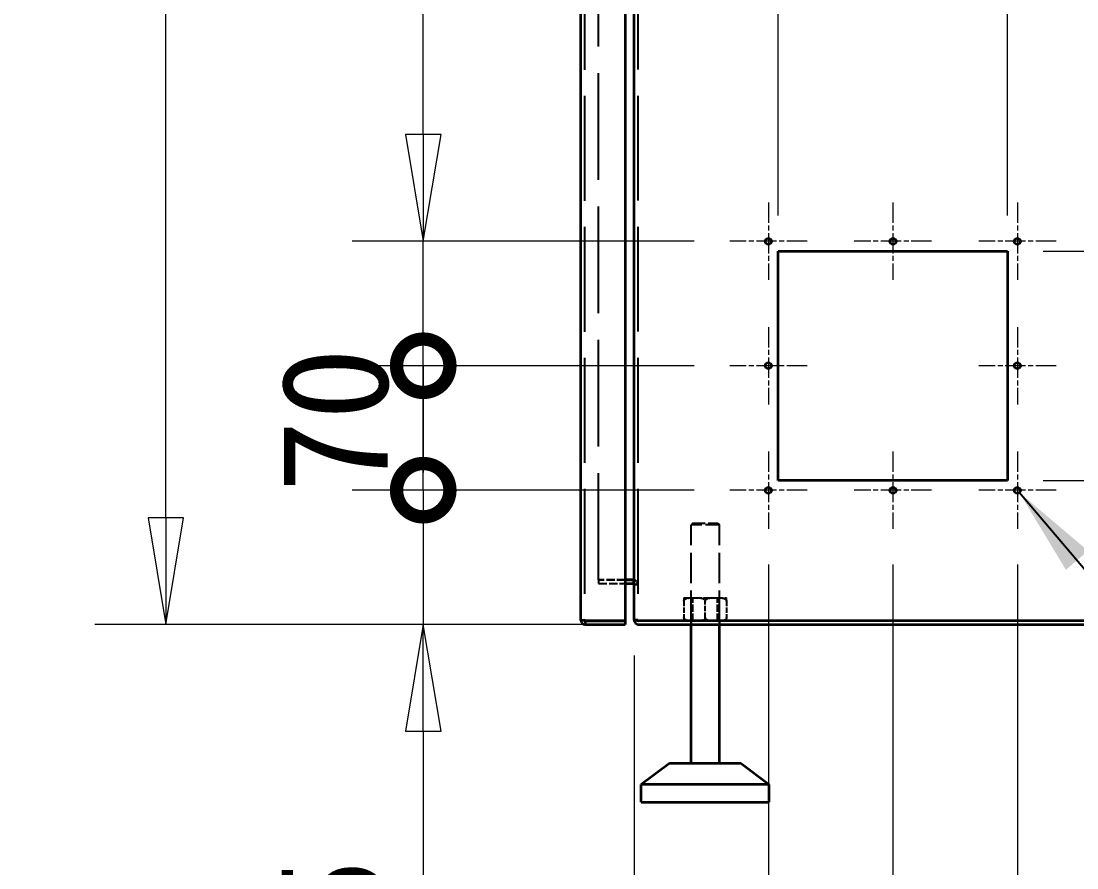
# Model space of a CAD drawing. Header units: millimetres. Extents: x 200 to 5740, y 200 to 4000.
# Drawn here: x 3401 to 3994, y 821 to 1297 of the extents above; entities that cross this region are included whole.
import ezdxf

# ---------------------------------------------------------------- set-up
doc = ezdxf.new("R2010")
doc.units = ezdxf.units.MM
doc.header["$LTSCALE"] = 20
doc.linetypes.add('CHAIN', pattern=[0.3543, 0.2362, -0.0295, 0.0591, -0.0295])
doc.linetypes.add('DASHED', pattern=[0.2067, 0.1654, -0.0413])
for name, color, linetype, lineweight in [('中心標記 (ISO)', 7, 'Continuous', 18), ('可見 (ISO)', 7, 'Continuous', 35), ('標註 (ISO)', 7, 'Continuous', 18), ('符號 (ISO)', 7, 'Continuous', 25), ('隱藏 (ISO)', 7, 'DASHED', 25)]:
    doc.layers.add(name, color=color, linetype=linetype, lineweight=lineweight)
doc.styles.add('註記文字 (JIS)', font='kaiu.ttf')
doc.dimstyles.new('預設 (JIS)', dxfattribs={"dimscale": 20, "dimtxt": 3, "dimasz": 3, "dimexe": 2, "dimexo": 1, "dimgap": 0.8, "dimtad": 1, "dimrnd": 1e-08, "dimdsep": 46, "dimtxsty": '註記文字 (JIS)', "dimblk": 'Filled-1', "dimcen": 0.09, "dimdle": 10, "dimclrd": 256, "dimclre": 256, "dimclrt": 256, "dimadec": 0, "dimazin": 2, "dimtfac": 0.833333, "dimtmove": 0, "dimatfit": 3, "dimfxl": 0, "dimtolj": 1, "dimtzin": 0, "dimlwd": -1, "dimlwe": -1, "dimarcsym": 0})
doc.dimstyles.new('預設 (JIS)$7', dxfattribs={"dimscale": 20, "dimtxt": 3, "dimasz": 2.5, "dimexe": 2, "dimexo": 1, "dimgap": 0.8, "dimtad": 1, "dimrnd": 1e-08, "dimdsep": 46, "dimtxsty": '註記文字 (JIS)', "dimblk": 'Filled-1', "dimcen": 0.09, "dimdle": 10, "dimclrd": 256, "dimclre": 256, "dimclrt": 256, "dimadec": 0, "dimazin": 2, "dimtfac": 0.833333, "dimtmove": 0, "dimatfit": 3, "dimfxl": 0, "dimtolj": 1, "dimtzin": 0, "dimlwd": -1, "dimlwe": -1, "dimarcsym": 0})

# ---------------------------------------------------------------- blocks, each defined once
blk = doc.blocks.new('_DotSmall')
at = {"color": 0, "linetype": 'ByBlock', "const_width": 0.5}
blk.add_lwpolyline([(-0.0625, 0, 1), (0.0625, 0, 1)], format="xyb", close=True, dxfattribs=at)
blk = doc.blocks.new('Filled-1')
at = {"color": 0}
for p, q in [((0, 0), (-1, 0.1667)), ((-1, 0.1667), (-1, -0.1667)), ((-1, 0), (0, 0)), ((-1, -0.1667), (0, 0))]:
    blk.add_line(p, q, dxfattribs=at)
at = {"color": 0, "flags": 128}
blk.add_lwpolyline([(-1, -0.1667), (0, 0)], dxfattribs=at)
at = {"color": 0}
blk.add_solid([(-1, -0.1667), (0, 0), (-1, 0.1667), (-1, -0.1667)], dxfattribs=at)
blk = doc.blocks.new('*D23')
at = {"layer": 'Defpoints', "color": 0}
for p in [(3626.69, 1033.51), (3799.03, 1033.51), (3747.78, 958.01)]:
    blk.add_point(p, dxfattribs=at)
at = {"layer": '標註 (ISO)'}
for p, q in [((3626.69, 1033.51), (3626.69, 1153.51)), ((3779.03, 1033.51), (3586.69, 1033.51)), ((3626.69, 1033.51), (3626.69, 958.01)), ((3727.78, 958.01), (3586.69, 958.01)), ((3626.69, 898.01), (3626.69, 647.14))]:
    blk.add_line(p, q, dxfattribs=at)
at = {"layer": '標註 (ISO)', "xscale": 60, "yscale": 60, "zscale": 60}
for name, p, rotation in [('_DotSmall', (3626.69, 1033.51), 270), ('Filled-1', (3626.69, 958.01), 90)]:
    blk.add_blockref(name, p, dxfattribs=dict(at, rotation=rotation))
at = {"layer": '標註 (ISO)', "insert": (3545.3, 663.14), "char_height": 60, "attachment_point": 1, "rotation": 90, "style": '註記文字 (JIS)'}
blk.add_mtext('\\A1;75.5', dxfattribs=at)
blk = doc.blocks.new('*D25')
at = {"layer": 'Defpoints', "color": 0}
for p in [(3626.69, 1103.51), (3799.03, 1103.51), (3799.03, 1033.51)]:
    blk.add_point(p, dxfattribs=at)
at = {"layer": '標註 (ISO)'}
for p, q in [((3779.03, 1103.51), (3586.69, 1103.51)), ((3626.69, 1033.51), (3626.69, 1103.51)), ((3779.03, 1033.51), (3586.69, 1033.51))]:
    blk.add_line(p, q, dxfattribs=at)
at = {"layer": '標註 (ISO)', "xscale": 60, "yscale": 60, "zscale": 60}
for p, rotation in [((3626.69, 1103.51), 90), ((3626.69, 1033.51), 270)]:
    blk.add_blockref('_DotSmall', p, dxfattribs=dict(at, rotation=rotation))
at = {"layer": '標註 (ISO)', "insert": (3546.71, 1032.04), "char_height": 60, "attachment_point": 1, "rotation": 90, "style": '註記文字 (JIS)'}
blk.add_mtext('\\A1;70', dxfattribs=at)
blk = doc.blocks.new('*D26')
at = {"layer": 'Defpoints', "color": 0}
for p in [(3626.69, 1173.51), (3799.03, 1173.51), (3799.03, 1103.51)]:
    blk.add_point(p, dxfattribs=at)
at = {"layer": '標註 (ISO)'}
for p, q in [((3626.69, 1233.51), (3626.69, 1398.43)), ((3779.03, 1173.51), (3586.69, 1173.51)), ((3626.69, 1103.51), (3626.69, 1173.51)), ((3779.03, 1103.51), (3586.69, 1103.51)), ((3626.69, 1103.51), (3626.69, 1043.51))]:
    blk.add_line(p, q, dxfattribs=at)
at = {"layer": '標註 (ISO)', "xscale": 60, "yscale": 60, "zscale": 60}
for name, p, rotation in [('Filled-1', (3626.69, 1173.51), 270), ('_DotSmall', (3626.69, 1103.51), 90)]:
    blk.add_blockref(name, p, dxfattribs=dict(at, rotation=rotation))
at = {"layer": '標註 (ISO)', "insert": (3546.71, 1309.51), "char_height": 60, "attachment_point": 1, "rotation": 90, "style": '註記文字 (JIS)'}
blk.add_mtext('\\A1;70', dxfattribs=at)
blk = doc.blocks.new('*D27')
at = {"layer": 'Defpoints', "color": 0}
for p in [(3820.78, 1011.76), (3745.28, 960.58), (3820.78, 709.05)]:
    blk.add_point(p, dxfattribs=at)
at = {"layer": '標註 (ISO)'}
for p, q in [((3820.78, 991.76), (3820.78, 669.05)), ((3745.28, 940.58), (3745.28, 669.05)), ((3685.28, 709.05), (3434.42, 709.05)), ((3820.78, 709.05), (3745.28, 709.05)), ((3820.78, 709.05), (3940.78, 709.05))]:
    blk.add_line(p, q, dxfattribs=at)
at = {"layer": '標註 (ISO)', "xscale": 60, "yscale": 60, "zscale": 60, "rotation": 180}
blk.add_blockref('_DotSmall', (3820.78, 709.05), dxfattribs=at)
at = {"layer": '標註 (ISO)', "xscale": 60, "yscale": 60, "zscale": 60}
blk.add_blockref('Filled-1', (3745.28, 709.05), dxfattribs=at)
at = {"layer": '標註 (ISO)', "insert": (3450.42, 790.43), "char_height": 60, "attachment_point": 1, "style": '註記文字 (JIS)'}
blk.add_mtext('\\A1;75.5', dxfattribs=at)
blk = doc.blocks.new('*D28')
at = {"layer": 'Defpoints', "color": 0}
for p in [(3820.78, 1011.76), (3890.78, 1011.76), (3890.78, 709.05)]:
    blk.add_point(p, dxfattribs=at)
at = {"layer": '標註 (ISO)'}
for p, q in [((3820.78, 991.76), (3820.78, 669.05)), ((3890.78, 991.76), (3890.78, 669.05)), ((3820.78, 709.05), (3890.78, 709.05))]:
    blk.add_line(p, q, dxfattribs=at)
at = {"layer": '標註 (ISO)', "xscale": 60, "yscale": 60, "zscale": 60, "rotation": 180}
blk.add_blockref('_DotSmall', (3820.78, 709.05), dxfattribs=at)
at = {"layer": '標註 (ISO)', "xscale": 60, "yscale": 60, "zscale": 60}
blk.add_blockref('_DotSmall', (3890.78, 709.05), dxfattribs=at)
at = {"layer": '標註 (ISO)', "insert": (3819.32, 789.02), "char_height": 60, "attachment_point": 1, "style": '註記文字 (JIS)'}
blk.add_mtext('\\A1;70', dxfattribs=at)
blk = doc.blocks.new('*D29')
at = {"layer": 'Defpoints', "color": 0}
for p in [(3890.78, 1011.76), (3960.78, 1011.76), (3960.78, 709.05)]:
    blk.add_point(p, dxfattribs=at)
at = {"layer": '標註 (ISO)'}
for p, q in [((3890.78, 991.76), (3890.78, 669.05)), ((3960.78, 991.76), (3960.78, 669.05)), ((3890.78, 709.05), (3830.78, 709.05)), ((3890.78, 709.05), (3960.78, 709.05)), ((4020.78, 709.05), (4185.71, 709.05))]:
    blk.add_line(p, q, dxfattribs=at)
at = {"layer": '標註 (ISO)', "xscale": 60, "yscale": 60, "zscale": 60}
blk.add_blockref('_DotSmall', (3890.78, 709.05), dxfattribs=at)
at = {"layer": '標註 (ISO)', "xscale": 60, "yscale": 60, "zscale": 60, "rotation": 180}
blk.add_blockref('Filled-1', (3960.78, 709.05), dxfattribs=at)
at = {"layer": '標註 (ISO)', "insert": (4096.78, 789.02), "char_height": 60, "attachment_point": 1, "style": '註記文字 (JIS)'}
blk.add_mtext('\\A1;70', dxfattribs=at)
blk = doc.blocks.new('*D30')
at = {"layer": 'Defpoints', "color": 0}
for p in [(3955.28, 1039.01), (4224.31, 1039.01), (4342.78, 958.01)]:
    blk.add_point(p, dxfattribs=at)
at = {"layer": '標註 (ISO)'}
for p, q in [((4224.31, 1099.01), (4224.31, 1159.01)), ((3975.28, 1039.01), (4264.31, 1039.01)), ((4224.31, 958.01), (4224.31, 1039.01)), ((4224.31, 898.01), (4224.31, 838.01))]:
    blk.add_line(p, q, dxfattribs=at)
at = {"layer": '標註 (ISO)', "xscale": 60, "yscale": 60, "zscale": 60}
for p, rotation in [((4224.31, 1039.01), 270), ((4224.31, 958.01), 90)]:
    blk.add_blockref('Filled-1', p, dxfattribs=dict(at, rotation=rotation))
at = {"layer": '標註 (ISO)', "insert": (4144.34, 964.03), "char_height": 60, "attachment_point": 1, "rotation": 90, "style": '註記文字 (JIS)'}
blk.add_mtext('\\A1;81', dxfattribs=at)
blk = doc.blocks.new('*D31')
at = {"layer": 'Defpoints', "color": 0}
for p in [(3955.28, 1168.01), (3955.28, 1039.01), (4224.31, 1039.01)]:
    blk.add_point(p, dxfattribs=at)
at = {"layer": '標註 (ISO)'}
for p, q in [((4224.31, 1228.01), (4224.31, 1433.46)), ((3975.28, 1168.01), (4264.31, 1168.01)), ((4224.31, 1039.01), (4224.31, 1168.01)), ((3975.28, 1039.01), (4264.31, 1039.01)), ((4224.31, 979.01), (4224.31, 919.01))]:
    blk.add_line(p, q, dxfattribs=at)
at = {"layer": '標註 (ISO)', "xscale": 60, "yscale": 60, "zscale": 60}
for p, rotation in [((4224.31, 1168.01), 270), ((4224.31, 1039.01), 90)]:
    blk.add_blockref('Filled-1', p, dxfattribs=dict(at, rotation=rotation))
at = {"layer": '標註 (ISO)', "insert": (4144.34, 1304.01), "char_height": 60, "attachment_point": 1, "rotation": 90, "style": '註記文字 (JIS)'}
blk.add_mtext('\\A1;129', dxfattribs=at)
blk = doc.blocks.new('*D32')
at = {"layer": 'Defpoints', "color": 0}
for p in [(3826.28, 1394.36), (3745.28, 1321.23), (3826.28, 1168.01)]:
    blk.add_point(p, dxfattribs=at)
at = {"layer": '標註 (ISO)'}
for p, q in [((3826.28, 1188.01), (3826.28, 1434.36)), ((3685.28, 1394.36), (3524.33, 1394.36)), ((3826.28, 1394.36), (3745.28, 1394.36)), ((3886.28, 1394.36), (3946.28, 1394.36))]:
    blk.add_line(p, q, dxfattribs=at)
at = {"layer": '標註 (ISO)', "xscale": 60, "yscale": 60, "zscale": 60}
blk.add_blockref('Filled-1', (3745.28, 1394.36), dxfattribs=at)
at = {"layer": '標註 (ISO)', "xscale": 60, "yscale": 60, "zscale": 60, "rotation": 180}
blk.add_blockref('Filled-1', (3826.28, 1394.36), dxfattribs=at)
at = {"layer": '標註 (ISO)', "insert": (3540.33, 1474.33), "char_height": 60, "attachment_point": 1, "style": '註記文字 (JIS)'}
blk.add_mtext('\\A1;81', dxfattribs=at)
blk = doc.blocks.new('*D33')
at = {"layer": 'Defpoints', "color": 0}
for p in [(3955.28, 1394.36), (3826.28, 1168.01), (3955.28, 1168.01)]:
    blk.add_point(p, dxfattribs=at)
at = {"layer": '標註 (ISO)'}
for p, q in [((3826.28, 1188.01), (3826.28, 1434.36)), ((3955.28, 1188.01), (3955.28, 1434.36)), ((3766.28, 1394.36), (3706.28, 1394.36)), ((3826.28, 1394.36), (3955.28, 1394.36)), ((4015.28, 1394.36), (4220.74, 1394.36))]:
    blk.add_line(p, q, dxfattribs=at)
at = {"layer": '標註 (ISO)', "xscale": 60, "yscale": 60, "zscale": 60}
blk.add_blockref('Filled-1', (3826.28, 1394.36), dxfattribs=at)
at = {"layer": '標註 (ISO)', "xscale": 60, "yscale": 60, "zscale": 60, "rotation": 180}
blk.add_blockref('Filled-1', (3955.28, 1394.36), dxfattribs=at)
at = {"layer": '標註 (ISO)', "insert": (4091.28, 1474.33), "char_height": 60, "attachment_point": 1, "style": '註記文字 (JIS)'}
blk.add_mtext('\\A1;129', dxfattribs=at)
blk = doc.blocks.new('*D34')
at = {"layer": 'Defpoints', "color": 0}
for p in [(3481.97, 2442.51), (3799.03, 2442.51), (3747.78, 958.01)]:
    blk.add_point(p, dxfattribs=at)
at = {"layer": '標註 (ISO)'}
for p, q in [((3779.03, 2442.51), (3441.97, 2442.51)), ((3481.97, 1018.01), (3481.97, 2442.51)), ((3727.78, 958.01), (3441.97, 958.01))]:
    blk.add_line(p, q, dxfattribs=at)
at = {"layer": '標註 (ISO)', "xscale": 60, "yscale": 60, "zscale": 60}
for name, p, rotation in [('_DotSmall', (3481.97, 2442.51), 90), ('Filled-1', (3481.97, 958.01), 270)]:
    blk.add_blockref(name, p, dxfattribs=dict(at, rotation=rotation))
at = {"layer": '標註 (ISO)', "insert": (3400.58, 1579.68), "char_height": 60, "attachment_point": 1, "rotation": 90, "style": '註記文字 (JIS)'}
blk.add_mtext('\\A1;1484.5', dxfattribs=at)
blk = doc.blocks.new('*D40')
at = {"layer": 'Defpoints', "color": 0}
for p in [(3955.28, 2448.01), (4476.87, 2448.01), (4342.78, 958.01)]:
    blk.add_point(p, dxfattribs=at)
at = {"layer": '標註 (ISO)'}
for p, q in [((3975.28, 2448.01), (4516.87, 2448.01)), ((4476.87, 1018.01), (4476.87, 2388.01)), ((4362.78, 958.01), (4516.87, 958.01))]:
    blk.add_line(p, q, dxfattribs=at)
at = {"layer": '標註 (ISO)', "xscale": 60, "yscale": 60, "zscale": 60}
for p, rotation in [((4476.87, 2448.01), 90), ((4476.87, 958.01), 270)]:
    blk.add_blockref('Filled-1', p, dxfattribs=dict(at, rotation=rotation))
at = {"layer": '標註 (ISO)', "insert": (4396.89, 1625.6), "char_height": 60, "attachment_point": 1, "rotation": 90, "style": '註記文字 (JIS)'}
blk.add_mtext('\\A1;1490', dxfattribs=at)

msp = doc.modelspace()

# ---------------------------------------------------------------- linework, layer by layer
at = {"layer": '中心標記 (ISO)', "linetype": 'CHAIN', "ltscale": 2.416776}
for p, q in [((3820.783, 1195.256), (3820.783, 1151.756)), ((3890.783, 1195.256), (3890.783, 1151.756)), ((3960.783, 1195.256), (3960.783, 1151.756)), ((3842.533, 1173.506), (3799.033, 1173.506)), ((3912.533, 1173.506), (3869.033, 1173.506)), ((3982.533, 1173.506), (3939.033, 1173.506)), ((3820.783, 1125.256), (3820.783, 1081.756)), ((3960.783, 1125.256), (3960.783, 1081.756)), ((3842.533, 1103.506), (3799.033, 1103.506)), ((3982.533, 1103.506), (3939.033, 1103.506)), ((3820.783, 1055.256), (3820.783, 1011.756)), ((3890.783, 1055.256), (3890.783, 1011.756)), ((3960.783, 1055.256), (3960.783, 1011.756)), ((3842.533, 1033.506), (3799.033, 1033.506)), ((3912.533, 1033.506), (3869.033, 1033.506)), ((3982.533, 1033.506), (3939.033, 1033.506))]:
    msp.add_line(p, q, dxfattribs=at)
at = {"layer": '可見 (ISO)'}
for p, q in [((3715.283, 960.506), (3715.283, 2655.506)), ((3740.283, 2655.936), (3740.283, 960.077)), ((3745.283, 960.577), (3745.283, 2655.436)), ((3826.283, 1168.006), (3955.283, 1168.006)), ((3826.283, 1039.006), (3826.283, 1168.006)), ((3955.283, 1168.006), (3955.283, 1039.006)), ((3955.283, 1039.006), (3826.283, 1039.006)), ((3744.783, 983.077), (3740.283, 983.077)), ((3744.783, 983.006), (3740.283, 983.006)), ((3740.283, 981.006), (3744.783, 981.006)), ((3715.283, 960.506), (3717.783, 960.506)), ((3717.783, 960.077), (3717.783, 960.506)), ((3740.283, 960.077), (3717.783, 960.077)), ((3717.783, 960.006), (3740.283, 960.006)), ((3717.783, 960.006), (3717.783, 958.006)), ((3717.783, 958.006), (3740.283, 958.006)), ((3740.283, 960.006), (3740.283, 958.006)), ((3745.283, 960.577), (3745.283, 960.506)), ((3745.308, 960.506), (3745.283, 960.506)), ((4342.783, 960.077), (3747.783, 960.077)), ((4342.783, 960.006), (3747.783, 960.006)), ((3747.783, 958.006), (4342.783, 958.006)), ((3773.283, 960.076), (3773.283, 960.006)), ((3777.283, 960.006), (3777.283, 960.077)), ((3777.283, 880.006), (3777.283, 958.006)), ((3793.283, 960.006), (3793.283, 960.077)), ((3793.283, 880.006), (3793.283, 958.006)), ((3797.283, 960.006), (3797.283, 960.076)), ((3765.283, 880.006), (3749.283, 868.006)), ((3765.283, 880.006), (3805.283, 880.006)), ((3805.283, 880.006), (3821.283, 868.006)), ((3821.283, 868.006), (3749.283, 868.006)), ((3749.283, 858.006), (3749.283, 868.006)), ((3821.283, 858.006), (3821.283, 868.006)), ((3749.283, 858.006), (3821.283, 858.006))]:
    msp.add_line(p, q, dxfattribs=at)
for centre in [(3820.783, 1173.506), (3890.783, 1173.506), (3960.783, 1173.506), (3820.783, 1103.506), (3960.783, 1103.506), (3820.783, 1033.506), (3890.783, 1033.506), (3960.783, 1033.506)]:
    msp.add_circle(centre, 1.75, dxfattribs=at)
for centre, radius, start, end in [((3744.783, 980.506), 2.5, 87.238635, 90), ((3717.783, 960.506), 2.5, 180, 270), ((3717.783, 960.506), 0.5, 180, 270), ((3747.783, 960.506), 0.5, 238.552659, 270)]:
    msp.add_arc(centre, radius, start, end, dxfattribs=at)
for points, knots in [([(3745.283, 980.577), (3745.283, 981.544), (3745.16, 982.483), (3744.983, 982.869), (3744.92, 983.006), (3744.852, 983.077), (3744.783, 983.077)], [1.5707963, 1.5707963, 1.5707963, 1.5707963, 2.7309878, 2.7309878, 2.7309878, 3.1415927, 3.1415927, 3.1415927, 3.1415927]), ([(3744.783, 981.006), (3744.977, 981.006), (3745.164, 980.883), (3745.242, 980.706), (3745.269, 980.643), (3745.283, 980.575), (3745.283, 980.506)], [-3.1415927, -3.1415927, -3.1415927, -3.1415927, -1.9814012, -1.9814012, -1.9814012, -1.5707963, -1.5707963, -1.5707963, -1.5707963]), ([(3747.783, 960.077), (3746.89, 960.077), (3746.016, 960.181), (3745.588, 960.338), (3745.389, 960.411), (3745.283, 960.494), (3745.283, 960.577)], [-3.1415927, -3.1415927, -3.1415927, -3.1415927, -2.0700638, -2.0700638, -2.0700638, -1.5707963, -1.5707963, -1.5707963, -1.5707963]), ([(3745.283, 960.506), (3745.283, 959.613), (3745.802, 958.739), (3746.586, 958.311), (3746.952, 958.112), (3747.367, 958.006), (3747.783, 958.006)], [1.5707963, 1.5707963, 1.5707963, 1.5707963, 2.6423252, 2.6423252, 2.6423252, 3.1415927, 3.1415927, 3.1415927, 3.1415927]), ([(3779.198, 960.006), (3778.485, 960.006), (3777.701, 959.998), (3776.691, 960.041), (3776.458, 960.055), (3776.228, 960.076)], [1.46038916, 1.46038916, 1.46038916, 1.46038916, 1.70743616, 1.70743616, 1.78183337, 1.78183337, 1.78183337, 1.78183337]), ([(3782.338, 960.076), (3782.108, 960.055), (3781.875, 960.041), (3780.865, 959.998), (3780.082, 960.006), (3779.369, 960.006)], [1.12042585, 1.12042585, 1.12042585, 1.12042585, 1.19482306, 1.19482306, 1.44187006, 1.44187006, 1.44187006, 1.44187006]), ([(3791.198, 960.006), (3790.485, 960.006), (3789.701, 959.998), (3788.691, 960.041), (3788.458, 960.055), (3788.228, 960.076)], [1.46038916, 1.46038916, 1.46038916, 1.46038916, 1.70743616, 1.70743616, 1.78183337, 1.78183337, 1.78183337, 1.78183337]), ([(3794.338, 960.076), (3794.108, 960.055), (3793.875, 960.041), (3792.865, 959.998), (3792.082, 960.006), (3791.369, 960.006)], [1.12042585, 1.12042585, 1.12042585, 1.12042585, 1.19482306, 1.19482306, 1.44187006, 1.44187006, 1.44187006, 1.44187006])]:
    msp.add_open_spline(points, degree=3, knots=knots, dxfattribs=at)
at = {"layer": '隱藏 (ISO)', "ltscale": 17.826717}
msp.add_line((3717.283, 2655.506), (3717.283, 960.506), dxfattribs=at)
at = {"layer": '隱藏 (ISO)', "ltscale": 17.825232}
msp.add_line((3747.283, 2655.436), (3747.283, 960.577), dxfattribs=at)
at = {"layer": '隱藏 (ISO)', "ltscale": 18.14068}
msp.add_line((3725.283, 983.077), (3725.283, 2632.936), dxfattribs=at)
at = {"layer": '隱藏 (ISO)', "ltscale": 0.134582}
for p, q in [((3778.283, 1015.006), (3777.283, 1014.006)), ((3792.283, 1015.006), (3793.283, 1014.006))]:
    msp.add_line(p, q, dxfattribs=at)
at = {"layer": '隱藏 (ISO)', "ltscale": 2.393412}
msp.add_line((3793.283, 1014.006), (3777.283, 1014.006), dxfattribs=at)
at = {"layer": '隱藏 (ISO)', "ltscale": 5.135847}
for p, q in [((3777.283, 960.077), (3777.283, 1014.006)), ((3793.283, 960.077), (3793.283, 1014.006))]:
    msp.add_line(p, q, dxfattribs=at)
at = {"layer": '隱藏 (ISO)', "ltscale": 2.094223}
msp.add_line((3778.283, 1015.006), (3792.283, 1015.006), dxfattribs=at)
at = {"layer": '隱藏 (ISO)', "ltscale": 1.428422}
for p, q in [((3740.283, 983.077), (3725.283, 983.077)), ((3740.283, 983.006), (3725.283, 983.006)), ((3725.283, 981.006), (3740.283, 981.006))]:
    msp.add_line(p, q, dxfattribs=at)
at = {"layer": '隱藏 (ISO)', "ltscale": 0.19037}
for p, q in [((3725.283, 983.006), (3725.283, 981.006)), ((3745.283, 980.577), (3747.283, 980.577)), ((3747.283, 980.506), (3745.283, 980.506)), ((3747.283, 960.577), (3745.283, 960.577)), ((3777.283, 960.006), (3777.283, 958.006)), ((3777.283, 958.006), (3777.283, 960.006)), ((3793.283, 960.006), (3793.283, 958.006)), ((3793.283, 958.006), (3793.283, 960.006))]:
    msp.add_line(p, q, dxfattribs=at)
at = {"layer": '隱藏 (ISO)', "ltscale": 0.721853}
for p, q in [((3773.283, 973.006), (3773.283, 971.15)), ((3797.283, 971.15), (3797.283, 973.006))]:
    msp.add_line(p, q, dxfattribs=at)
at = {"layer": '隱藏 (ISO)', "ltscale": 1.177884}
for p, q in [((3773.283, 973.006), (3779.198, 973.006)), ((3779.369, 973.006), (3791.198, 973.006)), ((3791.369, 973.006), (3797.283, 973.006))]:
    msp.add_line(p, q, dxfattribs=at)
at = {"layer": '隱藏 (ISO)', "ltscale": 0.884441}
for p, q in [((3773.283, 971.15), (3773.283, 961.862)), ((3785.283, 961.862), (3785.283, 971.15)), ((3797.283, 971.15), (3797.283, 961.862))]:
    msp.add_line(p, q, dxfattribs=at)
at = {"layer": '隱藏 (ISO)', "ltscale": 1.237953}
for p, q in [((3778.366, 960.006), (3778.366, 973.006)), ((3792.201, 960.006), (3792.201, 973.006))]:
    msp.add_line(p, q, dxfattribs=at)
at = {"layer": '隱藏 (ISO)', "ltscale": 0.018712}
for p, q in [((3779.198, 973.006), (3779.369, 973.006)), ((3791.198, 973.006), (3791.369, 973.006))]:
    msp.add_line(p, q, dxfattribs=at)
at = {"layer": '隱藏 (ISO)', "ltscale": 0.395126}
for p, q in [((3773.283, 961.862), (3773.283, 960.076)), ((3797.283, 960.076), (3797.283, 961.862))]:
    msp.add_line(p, q, dxfattribs=at)
at = {"layer": '隱藏 (ISO)', "ltscale": 0.187977}
msp.add_line((3747.283, 960.506), (3745.308, 960.506), dxfattribs=at)
at = {"layer": '隱藏 (ISO)', "ltscale": 0.009423}
msp.add_line((3747.283, 960.506), (3747.283, 960.577), dxfattribs=at)
at = {"layer": '隱藏 (ISO)', "ltscale": 0.45467}
msp.add_arc((3744.783, 980.577), 2.5, 0, 90, dxfattribs=at)
at = {"layer": '隱藏 (ISO)', "ltscale": 0.443191}
msp.add_arc((3744.783, 980.506), 2.5, 0, 87.238635, dxfattribs=at)
at = {"layer": '隱藏 (ISO)', "ltscale": 0.090854}
msp.add_arc((3747.783, 960.577), 0.5, 180, 270, dxfattribs=at)
at = {"layer": '隱藏 (ISO)', "ltscale": 0.06353}
msp.add_arc((3747.783, 960.506), 0.5, 180, 238.552659, dxfattribs=at)
at = {"layer": '隱藏 (ISO)', "ltscale": 0.721853}
for points, knots in [([(3773.283, 971.15), (3773.283, 971.308), (3773.327, 971.49), (3773.482, 971.82), (3773.64, 972.007), (3774.045, 972.355), (3774.395, 972.527), (3775.38, 972.873), (3776.149, 972.948), (3777.701, 973.014), (3778.485, 973.006), (3779.198, 973.006)], [0.7255648, 0.7255648, 0.7255648, 0.7255648, 0.77279046, 0.77279046, 0.83816979, 0.83816979, 0.94777606, 0.94777606, 1.19482306, 1.19482306, 1.44187006, 1.44187006, 1.44187006, 1.44187006]), ([(3779.369, 973.006), (3780.082, 973.006), (3780.865, 973.014), (3782.418, 972.948), (3783.187, 972.873), (3784.172, 972.527), (3784.521, 972.355), (3784.926, 972.007), (3785.084, 971.82), (3785.239, 971.49), (3785.283, 971.308), (3785.283, 971.15)], [1.46038916, 1.46038916, 1.46038916, 1.46038916, 1.70743616, 1.70743616, 1.95448316, 1.95448316, 2.06408943, 2.06408943, 2.12946876, 2.12946876, 2.17669441, 2.17669441, 2.17669441, 2.17669441]), ([(3785.283, 971.15), (3785.283, 971.308), (3785.327, 971.49), (3785.482, 971.82), (3785.64, 972.007), (3786.045, 972.355), (3786.395, 972.527), (3787.38, 972.873), (3788.149, 972.948), (3789.701, 973.014), (3790.485, 973.006), (3791.198, 973.006)], [0.7255648, 0.7255648, 0.7255648, 0.7255648, 0.77279046, 0.77279046, 0.83816979, 0.83816979, 0.94777606, 0.94777606, 1.19482306, 1.19482306, 1.44187006, 1.44187006, 1.44187006, 1.44187006]), ([(3791.369, 973.006), (3792.082, 973.006), (3792.865, 973.014), (3794.418, 972.948), (3795.187, 972.873), (3796.172, 972.527), (3796.521, 972.355), (3796.926, 972.007), (3797.084, 971.82), (3797.239, 971.49), (3797.283, 971.308), (3797.283, 971.15)], [1.46038916, 1.46038916, 1.46038916, 1.46038916, 1.70743616, 1.70743616, 1.95448316, 1.95448316, 2.06408943, 2.06408943, 2.12946876, 2.12946876, 2.17669441, 2.17669441, 2.17669441, 2.17669441])]:
    msp.add_open_spline(points, degree=3, knots=knots, dxfattribs=at)
at = {"layer": '隱藏 (ISO)', "ltscale": 0.395126}
for points, knots in [([(3776.228, 960.076), (3775.694, 960.125), (3775.174, 960.212), (3774.395, 960.485), (3774.045, 960.657), (3773.64, 961.006), (3773.482, 961.193), (3773.327, 961.523), (3773.283, 961.705), (3773.283, 961.862)], [1.78183337, 1.78183337, 1.78183337, 1.78183337, 1.95448316, 1.95448316, 2.06408943, 2.06408943, 2.12946876, 2.12946876, 2.17669441, 2.17669441, 2.17669441, 2.17669441]), ([(3785.283, 961.862), (3785.283, 961.705), (3785.239, 961.523), (3785.084, 961.193), (3784.926, 961.006), (3784.521, 960.657), (3784.172, 960.485), (3783.392, 960.212), (3782.873, 960.125), (3782.338, 960.076)], [0.7255648, 0.7255648, 0.7255648, 0.7255648, 0.77279046, 0.77279046, 0.83816979, 0.83816979, 0.94777606, 0.94777606, 1.12042585, 1.12042585, 1.12042585, 1.12042585]), ([(3788.228, 960.076), (3787.694, 960.125), (3787.174, 960.212), (3786.395, 960.485), (3786.045, 960.657), (3785.64, 961.006), (3785.482, 961.193), (3785.327, 961.523), (3785.283, 961.705), (3785.283, 961.862)], [1.78183337, 1.78183337, 1.78183337, 1.78183337, 1.95448316, 1.95448316, 2.06408943, 2.06408943, 2.12946876, 2.12946876, 2.17669441, 2.17669441, 2.17669441, 2.17669441]), ([(3797.283, 961.862), (3797.283, 961.705), (3797.239, 961.523), (3797.084, 961.193), (3796.926, 961.006), (3796.521, 960.657), (3796.172, 960.485), (3795.392, 960.212), (3794.873, 960.125), (3794.338, 960.076)], [0.7255648, 0.7255648, 0.7255648, 0.7255648, 0.77279046, 0.77279046, 0.83816979, 0.83816979, 0.94777606, 0.94777606, 1.12042585, 1.12042585, 1.12042585, 1.12042585])]:
    msp.add_open_spline(points, degree=3, knots=knots, dxfattribs=at)

# ---------------------------------------------------------------- dimensions: what is measured, and where the dimension line sits
at = {"layer": '標註 (ISO)'}
for base, p1, p2, angle, override, picture, middle in [((3481.971, 2442.506), (3747.783, 958.006), (3799.033, 2442.506), 90, {"dimgap": 0.8, "dimdec": 2, "dimblk1": 'Filled-1', "dimblk2": 'DotSmall', "dimsah": 1, "dimdle": 0, "dimtol": 0, "dimlim": 0, "dimtp": 0, "dimtm": 0, "dimtdec": 2, "dimtofl": 0, "dimatfit": 1}, '*D34', (3481.971, 1700.056)), ((4476.873, 2448.006), (4342.783, 958.006), (3955.283, 2448.006), 90, {"dimgap": 0.8, "dimdec": 2, "dimtol": 0, "dimlim": 0, "dimtp": 0, "dimtm": 0, "dimtdec": 2, "dimtofl": 0, "dimatfit": 1}, '*D40', (4476.873, 1703.006)), ((3955.283, 1394.356), (3826.283, 1168.006), (3955.283, 1168.006), 180, {"dimgap": 0.8, "dimdec": 2, "dimtol": 0, "dimlim": 0, "dimtp": 0, "dimtm": 0, "dimtdec": 2, "dimtofl": 1, "dimatfit": 1}, '*D33', (4148.01, 1394.356)), ((4224.314, 1039.006), (3955.283, 1168.006), (3955.283, 1039.006), 90, {"dimgap": 0.8, "dimdec": 2, "dimtol": 0, "dimlim": 0, "dimtp": 0, "dimtm": 0, "dimtdec": 2, "dimtofl": 1, "dimatfit": 1}, '*D31', (4224.314, 1360.733)), ((3626.691, 1173.506), (3799.033, 1103.506), (3799.033, 1173.506), 90, {"dimgap": 0.8, "dimdec": 2, "dimblk1": 'DotSmall', "dimblk2": 'Filled-1', "dimsah": 1, "dimdle": 0, "dimtol": 0, "dimlim": 0, "dimtp": 0, "dimtm": 0, "dimtdec": 2, "dimtofl": 1, "dimatfit": 1}, '*D26', (3626.691, 1345.97)), ((4224.314, 1039.006), (4342.783, 958.006), (3955.283, 1039.006), 90, {"dimgap": 0.8, "dimdec": 2, "dimse1": 1, "dimtol": 0, "dimlim": 0, "dimtp": 0, "dimtm": 0, "dimtdec": 2, "dimtofl": 1, "dimatfit": 1}, '*D30', (4224.314, 998.506)), ((3626.691, 1033.506), (3747.783, 958.006), (3799.033, 1033.506), 90, {"dimgap": 0.8, "dimdec": 2, "dimblk1": 'Filled-1', "dimblk2": 'DotSmall', "dimsah": 1, "dimdle": 0, "dimtol": 0, "dimlim": 0, "dimtp": 0, "dimtm": 0, "dimtdec": 2, "dimtofl": 1, "dimatfit": 1}, '*D23', (3626.691, 742.573)), ((3626.691, 1103.506), (3799.033, 1033.506), (3799.033, 1103.506), 90, {"dimgap": 0.8, "dimdec": 2, "dimblk1": 'DotSmall', "dimblk2": 'DotSmall', "dimsah": 1, "dimdle": 0, "dimtol": 0, "dimlim": 0, "dimtp": 0, "dimtm": 0, "dimtdec": 2, "dimtofl": 1, "dimatfit": 1}, '*D25', (3626.691, 1068.506)), ((3820.783, 709.047), (3745.283, 960.577), (3820.783, 1011.756), 180, {"dimgap": 0.8, "dimdec": 2, "dimblk1": 'Filled-1', "dimblk2": 'DotSmall', "dimsah": 1, "dimdle": 0, "dimtol": 0, "dimlim": 0, "dimtp": 0, "dimtm": 0, "dimtdec": 2, "dimtofl": 1, "dimatfit": 1}, '*D27', (3529.85, 709.047)), ((3890.783, 709.047), (3820.783, 1011.756), (3890.783, 1011.756), 180, {"dimgap": 0.8, "dimdec": 2, "dimblk1": 'DotSmall', "dimblk2": 'DotSmall', "dimsah": 1, "dimdle": 0, "dimtol": 0, "dimlim": 0, "dimtp": 0, "dimtm": 0, "dimtdec": 2, "dimtofl": 1, "dimatfit": 1}, '*D28', (3855.783, 709.047)), ((3960.783, 709.047), (3890.783, 1011.756), (3960.783, 1011.756), 180, {"dimgap": 0.8, "dimdec": 2, "dimblk1": 'DotSmall', "dimblk2": 'Filled-1', "dimsah": 1, "dimdle": 0, "dimtol": 0, "dimlim": 0, "dimtp": 0, "dimtm": 0, "dimtdec": 2, "dimtofl": 1, "dimatfit": 1}, '*D29', (4133.247, 709.047))]:
    dim = msp.add_linear_dim(base=base, p1=p1, p2=p2, angle=angle, dimstyle='預設 (JIS)', override=override, dxfattribs=at)
    dim.commit()
    dim.dimension.update_dxf_attribs({"geometry": picture, "text_midpoint": middle, "dimtype": 160})
dim = msp.add_linear_dim(base=(3826.283, 1394.356), p1=(3745.283, 1321.225), p2=(3826.283, 1168.006), dimstyle='預設 (JIS)', override={"dimgap": 0.8, "dimdec": 2, "dimse1": 1, "dimtol": 0, "dimlim": 0, "dimtp": 0, "dimtm": 0, "dimtdec": 2, "dimtofl": 1, "dimatfit": 1}, dxfattribs=at)
dim.commit()
dim.dimension.update_dxf_attribs({"geometry": '*D32', "text_midpoint": (3574.808, 1394.356), "dimtype": 160})

# ---------------------------------------------------------------- leaders
at = {"layer": '符號 (ISO)', "annotation_type": 0, "has_hookline": 1, "hookline_direction": 0, "text_width": 271.7}
msp.add_leader([(3961.884, 1032.146), (4248.42, 695.554), (4298.42, 695.554)], dimstyle='預設 (JIS)$7', override={"dimgap": 0, "dimtad": 1}, dxfattribs=at)

doc.saveas('drawing.dxf')
